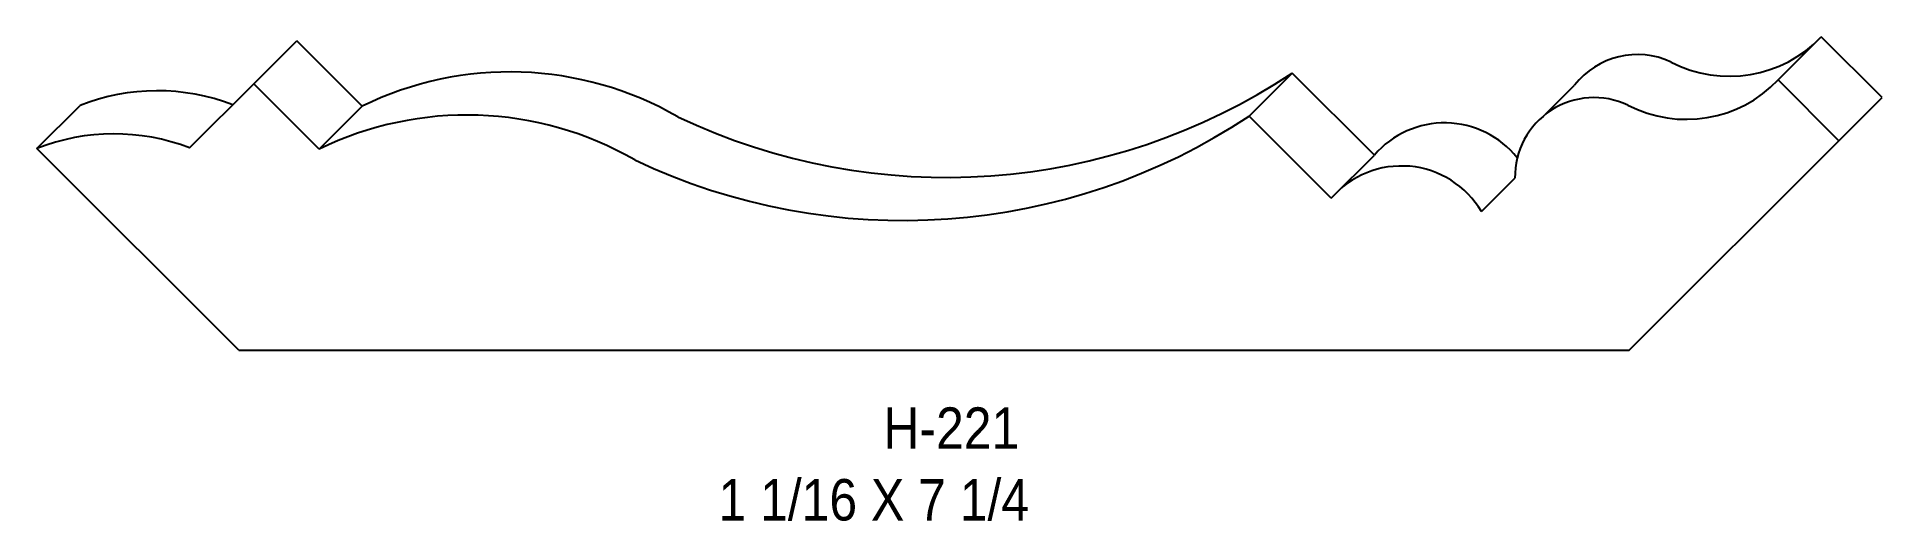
# Model space of a CAD drawing. Extents: x 14.85 to 22.42, y 160.6 to 162.59.
import ezdxf

# ---------------------------------------------------------------- set-up
doc = ezdxf.new("R2010")
doc.units = 0
doc.header["$LTSCALE"] = 5
doc.layers.add('PROFILE', color=7, linetype='CONTINUOUS')
doc.styles.add('TXT', font='TXT', dxfattribs={"height": 3.5})

msp = doc.modelspace()

# ---------------------------------------------------------------- linework, layer by layer
at = {"layer": 'PROFILE', "color": 1, "linetype": 'CONTINUOUS'}
for p, q in [((15.6521, 162.312), (15.9148, 162.5748)), ((16.1828, 162.3068), (15.9148, 162.5748)), ((21.989, 162.4141), (22.1658, 162.5909)), ((22.415, 162.3416), (22.1658, 162.5909)), ((15.4753, 162.1353), (15.7381, 162.3981)), ((16.0061, 162.1301), (15.7381, 162.3981)), ((19.8196, 162.266), (19.9964, 162.4427)), ((20.3331, 162.106), (19.9964, 162.4427)), ((21.0354, 162.2737), (21.1543, 162.3926)), ((22.2383, 162.1649), (21.989, 162.4141)), ((14.8489, 162.1329), (15.0257, 162.3096)), ((16.0061, 162.1301), (16.1828, 162.3068)), ((22.2383, 162.1649), (22.415, 162.3416)), ((20.1563, 161.9293), (19.8196, 162.266)), ((21.3786, 161.3052), (22.2383, 162.1649)), ((15.6767, 161.3052), (14.8489, 162.1329)), ((20.1563, 161.9293), (20.3331, 162.106)), ((20.7723, 161.8742), (20.9095, 162.0114)), ((20.7723, 161.8742), (20.9095, 162.0114)), ((15.6767, 161.3052), (21.3786, 161.3052))]:
    msp.add_line(p, q, dxfattribs=at)
for centre, major_axis, start_param, end_param in [((21.4113, 162.1934), (0.3251, 0), 1.130956, 2.482283), ((21.7889, 162.9502), (0.5207, 0), -2.047975, -0.761544), ((16.7888, 161.0676), (0, 1.3794), -0.522219, 0.454809), ((15.342, 161.5097), (0.8602, 0), 1.201991, 1.947314), ((18.5781, 164.5773), (2.5628, 0), -2.01498, -0.984367), ((21.6122, 162.7734), (0.5207, 0), -2.047975, -0.761544), ((16.612, 160.8909), (0, 1.3794), -0.522219, 0.454809), ((21.2346, 162.0167), (0.3251, 0), 1.130956, -3.125239), ((18.4014, 164.4006), (2.5628, 0), -2.01498, -0.984367), ((20.6213, 161.8576), (0.3805, 0), 0.672706, 2.430379), ((15.1652, 161.3329), (0.8602, 0), 1.201991, 1.947314), ((20.4446, 161.6809), (0, 0.3805), -1.037824, 0.859582)]:
    msp.add_ellipse(centre, major_axis=major_axis, ratio=1, start_param=start_param, end_param=end_param, dxfattribs=at)

# ---------------------------------------------------------------- texts
at = {"layer": 'PROFILE', "color": 1, "linetype": 'CONTINUOUS', "style": 'TXT', "width": 0.9}
for s, height, p in [('H-221', 0.16996, (18.32, 160.9011)), ('1 1/16 X 7 1/4', 0.169956, (17.6436, 160.607))]:
    msp.add_text(s, height=height, dxfattribs=at).set_placement(p)

doc.saveas('drawing.dxf')
